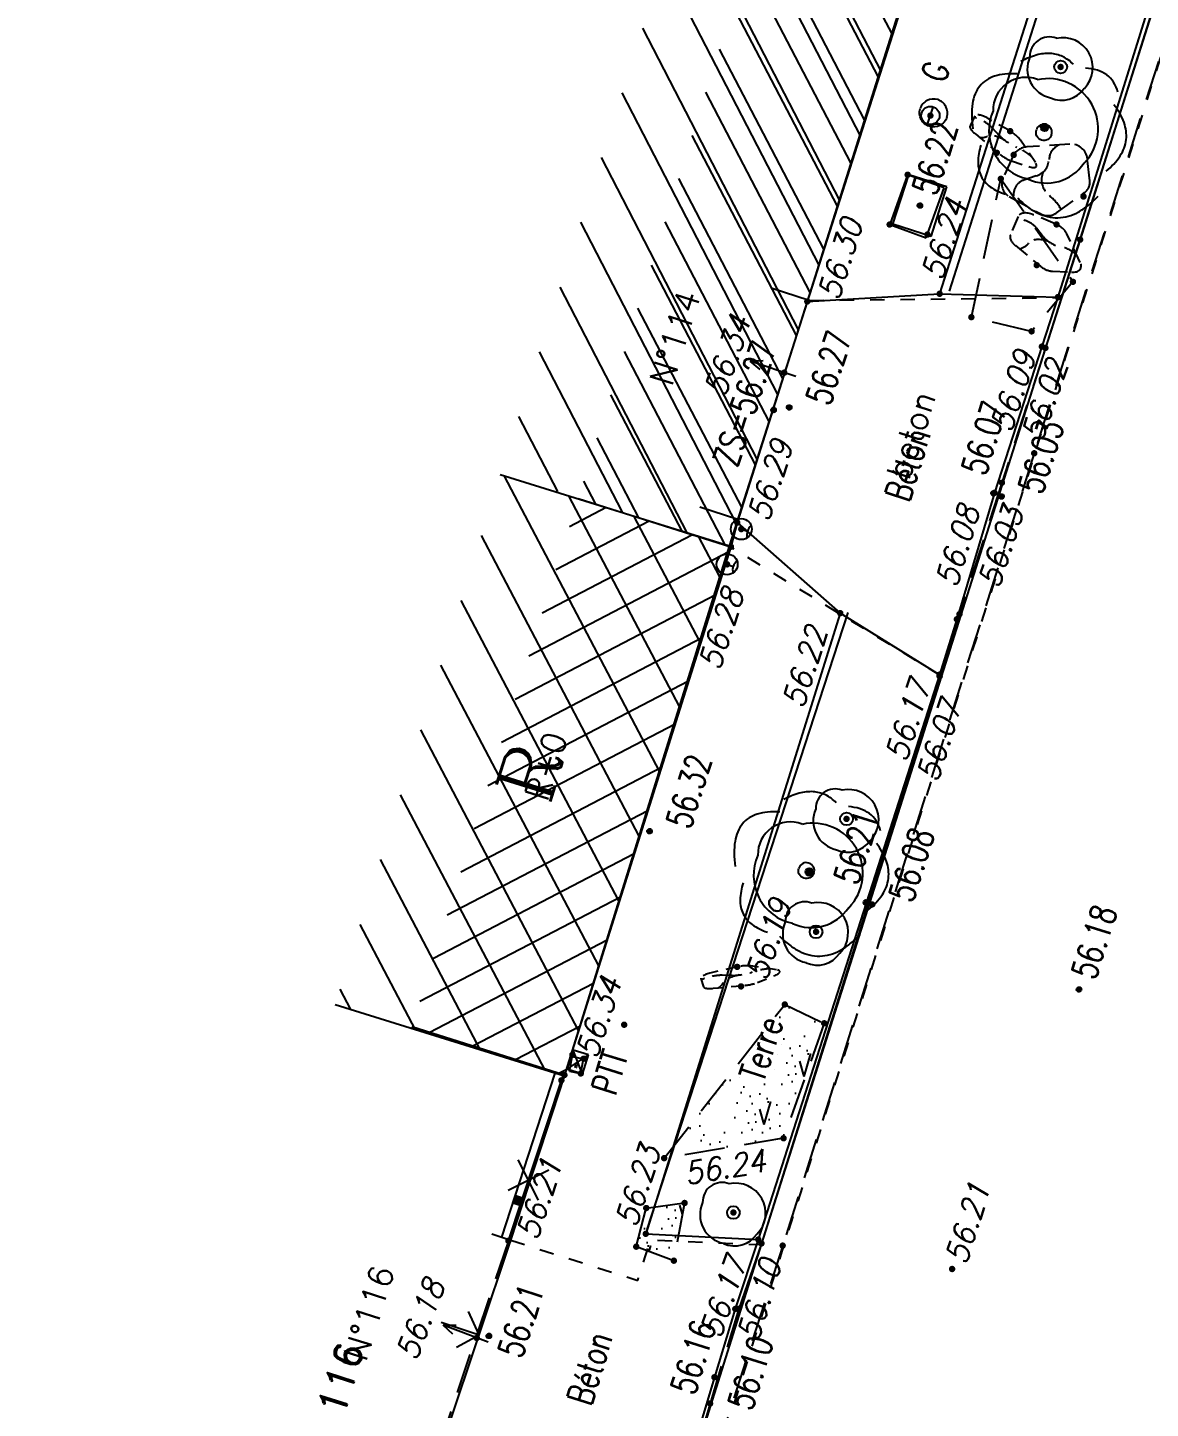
# Model space of a CAD drawing. Extents: x 661843 to 662062, y 6866352 to 6866909.
# Drawn here: x 661867.79 to 661881.83, y 6866430.06 to 6866447.31 of the extents above; entities that cross this region are included whole.
import ezdxf
from ezdxf.enums import TextEntityAlignment as Align

# ---------------------------------------------------------------- set-up
doc = ezdxf.new("R2010")
doc.units = 0
for name, pattern in [('CACHE', [0.375, 0.25, -0.125]), ('CONTINU', [0]), ('DISCONTINU', [0.75, 0.5, -0.25]), ('JSI_TCO', [1, 0.5, 0.5]), ('JSI_TCO2', [1, 0.5, 0.5]), ('JSI_TIC', [0.2, 0.08, 0.01, -0.1, 0.01])]:
    doc.linetypes.add(name, pattern=pattern)
doc.layers.get('0').update_dxf_attribs({"linetype": 'CONTINUOUS'})
for name, color, linetype in [('ALTI', 140, 'CONTINUOUS'), ('BATI', 6, 'CONTINUOUS'), ('BORDURE', 7, 'CONTINU'), ('GEO_ALTI-PIC', 7, 'CONTINUOUS'), ('GEO_ALTI-PIC_SEUILS', 1, 'CONTINUOUS'), ('GEO_ALTICOT', 7, 'CONTINUOUS'), ('GEO_ARBRES', 3, 'CONTINUOUS'), ('GEO_BATI_DUR', 44, 'CONTINUOUS'), ('GEO_BATI_HACHURE', 44, 'CONTINUOUS'), ('GEO_BATI_NUMERO', 7, 'CONTINUOUS'), ('GEO_BATI_SEUIL', 7, 'CONTINUOUS'), ('GEO_BATI_TEXTE', 7, 'CONTINUOUS'), ('GEO_BORDURE', 7, 'CONTINUOUS'), ('GEO_CHANGE_REVET', 252, 'DISCONTINU'), ('GEO_CHANGE_REVET_TEXTE', 252, 'CONTINUOUS'), ('GEO_CLOTURE', 7, 'CONTINUOUS'), ('GEO_CLOTURE_S', 7, 'CONTINUOUS'), ('GEO_DIVERS', 7, 'CONTINUOUS'), ('GEO_ENTREE', 7, 'DISCONTINU'), ('GEO_EP_S', 5, 'CONTINUOUS'), ('GEO_GDF_S', 30, 'CONTINUOUS'), ('GEO_HAIE_BORD', 3, 'DISCONTINU'), ('GEO_ROCHER', 252, 'CACHE'), ('GEO_TEL_S', 6, 'CONTINUOUS'), ('GEO_TROTTOIR_BAS', 7, 'CONTINUOUS'), ('GEO_TROTTOIR_BATEAU', 7, 'DISCONTINU'), ('GEO_TROTTOIR_HAUT', 252, 'CONTINUOUS'), ('HACHURE', 7, 'CONTINUOUS'), ('LIMITE', 7, 'CONTINUOUS'), ('OBJDIVERS', 104, 'CONTINUOUS'), ('OBJGAZ', 30, 'CONTINUOUS'), ('OBJTELECOM', 3, 'CONTINUOUS'), ('TEXTE', 7, 'CONTINUOUS'), ('VEGETATION', 3, 'CONTINUOUS'), ('VOIRIE', 7, 'CONTINUOUS')]:
    doc.layers.add(name, color=color, linetype=linetype)
doc.styles.add('5-2', font='romand.shx', dxfattribs={"height": 0.35})
doc.styles.add('7-2', font='romanc.shx', dxfattribs={"height": 0.7})
doc.styles.add('ROMANS', font='romans.shx', dxfattribs={"width": 0.95, "oblique": 13.5, "height": 5})
doc.styles.get("Standard").update_dxf_attribs({"font": 'romans.shx'})
pattern_1 = [(74.475889, (0, 0), (-0.5000000001, 1.80000000067), [0.3, -1.56815417]), (74.475889, (0.5, 0.6), (-0.5000000001, 1.80000000067), [0.3, -1.56815417]), (74.475889, (1, 1.2), (-0.5000000001, 1.80000000067), [0.3, -1.56815417]), (105.524111, (0, 0), (-1.00000000041, 5e-11), [0.2, -1.66815417]), (105.524111, (0.5, 0.6), (-1.00000000041, 5e-11), [0.2, -1.66815417]), (105.524111, (1, 1.2), (-1.00000000041, 5e-11), [0.2, -1.66815417]), (0, (0.0604, 0.0645), (0.5, 0.6), [0, -1]), (0, (0.19574, 0.1429), (0.5, 0.6), [0, -1]), (0, (0.1562, 0.2507), (0.5, 0.6), [0, -1]), (0, (0.3103, 0.2654), (0.5, 0.6), [0, -1]), (0, (0.21864, 0.5055), (0.5, 0.6), [0, -1]), (0, (0.0491, 0.28726), (0.5, 0.6), [0, -1]), (0, (0.0375, 0.3291), (0.5, 0.6), [0, -1]), (0, (0.0042, 0.5055), (0.5, 0.6), [0, -1]), (0, (-0.1041, 0.0351), (0.5, 0.6), [0, -1]), (0, (-0.1145, 0.1331), (0.5, 0.6), [0, -1]), (0, (-0.1957, 0.0253), (0.5, 0.6), [0, -1]), (0, (-0.21654, 0.1723), (0.5, 0.6), [0, -1]), (0, (-0.1499, 0.2654), (0.5, 0.6), [0, -1]), (0, (-0.177, 0.3585), (0.5, 0.6), [0, -1]), (0, (-0.2561, 0.4761), (0.5, 0.6), [0, -1]), (0, (-0.0541, 0.3878), (0.5, 0.6), [0, -1]), (0, (-0.3373, 0.2752), (0.5, 0.6), [0, -1]), (0, (-0.36646, 0.089), (0.5, 0.6), [0, -1]), (0, (-0.1498, -0.05796), (0.5, 0.6), [0, -1]), (0, (-0.0208, -0.09716), (0.5, 0.6), [0, -1]), (0, (-0.10826, -0.20494), (0.5, 0.6), [0, -1]), (0, (0.2103, -0.19514), (0.5, 0.6), [0, -1]), (0, (0.0729, -0.04326), (0.5, 0.6), [0, -1]), (0, (0.19574, -0.01386), (0.5, 0.6), [0, -1])]

# ---------------------------------------------------------------- blocks, each defined once
blk = doc.blocks.new('PTTOPO')
at = {"color": 0, "const_width": 0.04}
blk.add_lwpolyline([(0, 0.02, 1), (0, -0.02, 1)], format="xyb", close=True, dxfattribs=at)
at = {"color": 0}
blk.add_point((0, 0), dxfattribs=at)
at = {"layer": 'GEO_ALTICOT', "style": 'ROMANS', "oblique": 13.5, "width": 0.95}
blk.add_attdef('ALT', text='', height=0.28, dxfattribs=at).set_placement((0.1, -0.1), align=Align.TOP_LEFT)
blk = doc.blocks.new('P401')
blk.add_circle((0, 0), 0.1062)
for centre, radius, start, end in [((-0.054, 0.054), 0.4878, 83.66, 186.35), ((0.108, 0.2322), 0.3258, 357.14, 109.34), ((-0.0972, -0.054), 0.4464, 173.05, 254.63), ((0, -0.0378), 0.5004, 244.27, 30.44)]:
    blk.add_arc(centre, radius, start, end)
blk = doc.blocks.new('P402')
blk.add_circle((0, 0), 0.063)
for centre, radius, start, end in [((0.18, 0.387), 0.544, 357.14, 109.34), ((-0.09, 0.09), 0.814, 83.66, 186.35), ((0, -0.063), 0.833, 244.27, 30.44), ((-0.162, -0.09), 0.745, 173.05, 254.63)]:
    blk.add_arc(centre, radius, start, end)
blk = doc.blocks.new('P210')
at = {"layer": 'GEO_ROCHER', "linetype": 'CACHE'}
for p, q in [((0.525, 0.474), (0.088, 0.169)), ((0.968, 0.21), (0.804, 0.429)), ((0.818, -0.346), (0.987, 0.048)), ((0.001, -0.021), (0.031, -0.315)), ((0.371, -0.082), (0.266, -0.205)), ((0.215, -0.475), (0.649, -0.462))]:
    blk.add_line(p, q, dxfattribs=at)
for centre, radius, start, end in [((0.642, 0.308), 0.203, 36.7123, 124.9313), ((0.594, 0.275), 0.215, 144.1733, 206.9533), ((0.193, 0.071), 0.235, 319.4796, 26.9533), ((0.837, 0.112), 0.163, 336.8774, 36.7123), ((0.206, 0), 0.206, 124.9313, 185.91), ((0.667, 0.041), 0.252, 188.1633, 262.2943), ((0.209, -0.296), 0.179, 185.91, 271.7277), ((0.41, -0.328), 0.189, 139.4796, 230.284), ((0.559, -0.761), 0.557, 59.0334, 82.2943), ((0.643, -0.271), 0.191, 271.7277, 336.8774)]:
    blk.add_arc(centre, radius, start, end, dxfattribs=at)
blk = doc.blocks.new('P800')
blk.add_line((-0.148, 0), (0.148, 0))
blk.add_circle((0.002, 0), 0.152)
blk = doc.blocks.new('P350', base_point=(55.25, 52.5))
for p, q in [((56.249, 53.499), (55.25, 53.499)), ((55.25, 53.499), (55.25, 52.5)), ((56.249, 52.5), (56.249, 53.499)), ((55.25, 52.5), (56.249, 52.5))]:
    blk.add_line(p, q)
blk = doc.blocks.new('P013', base_point=(17.75, 45))
for p, q in [((17.709, 45.199), (17.75, 45.299)), ((17.75, 44.899), (17.75, 45.299)), ((17.75, 45.299), (17.789, 45.199))]:
    blk.add_line(p, q)
blk = doc.blocks.new('P051')
at = {"flags": 128}
blk.add_lwpolyline([(0, 0), (0, -0.081)], dxfattribs=at)
blk.add_circle((0, 0), 0.131)
blk.add_arc((0, -0.231), 0.15, 57.9336, 122.0664)
blk = doc.blocks.new('P014', base_point=(17.75, 43.5))
for p, q in [((17.709, 43.699), (17.75, 43.799)), ((17.75, 43.399), (17.75, 43.799)), ((17.75, 43.799), (17.789, 43.699))]:
    blk.add_line(p, q)
blk = doc.blocks.new('P389')
for p, q in [((0, 1), (1, 1)), ((0, 1), (0, 0)), ((1, 1), (1, 0)), ((0, 0), (1, 0))]:
    blk.add_line(p, q)
at = {"style": 'ROMANS', "oblique": 13.5, "width": 0.95}
blk.add_text('TEL', height=0.2, dxfattribs=at).set_placement((0.254, 0.413))
blk = doc.blocks.new('GEOCROIX')
at = {"color": 0, "linetype": 'BYBLOCK'}
for p, q in [((-0.5, 0.5), (0.5, -0.5)), ((-0.5, -0.5), (0.5, 0.5))]:
    blk.add_line(p, q, dxfattribs=at)
blk = doc.blocks.new('$B_200')
at = {"color": 0, "linetype": 'BYBLOCK', "flags": 128}
for points in [[(0, -0.5, -0.414214), (-0.5, 0, -0.414214), (0, 0.5)], [(0, -0.5, 0.414214), (0.5, 0, 0.414214), (0, 0.5)]]:
    blk.add_lwpolyline(points, format="xyb", dxfattribs=at)
blk = doc.blocks.new('$B_220')
at = {"color": 0, "linetype": 'BYBLOCK', "flags": 128}
for points in [[(0.2972, 0.2716, 0.039633), (0.2729, 0.3437, 0.053426), (0.2409, 0.4008, 0.147584), (0.1538, 0.4704, 0.071882), (0.0987, 0.4828, 0.058066), (0.0359, 0.4803, 0.043501), (-0.0346, 0.4629, 0.032041), (-0.1128, 0.4306)], [(-0.195, 0.3513, 0.077685), (-0.3026, 0.3364, 0.115926), (-0.3794, 0.2917, 0.119307), (-0.4255, 0.2171, 0.082378), (-0.4409, 0.1128)], [(0.4613, -0.0462, 0.087593), (0.487, 0.0333, 0.096392), (0.4819, 0.1128, 0.080457), (0.446, 0.1922, 0.056881), (0.3794, 0.2716)], [(-0.4409, 0.0334, 0.03619), (-0.4742, -0.0436, 0.046233), (-0.4922, -0.1156, 0.121403), (-0.4819, -0.2447, 0.119181), (-0.4102, -0.354, 0.044648), (-0.3512, -0.4012, 0.034835), (-0.2769, -0.4434)], [(0.3794, -0.3641, 0.076898), (0.4306, -0.3193, 0.090424), (0.4613, -0.2646, 0.083207), (0.4715, -0.2001, 0.062964), (0.4613, -0.1256)], [(-0.1128, -0.4434, 0.078382), (0.005, -0.498, 0.113914), (0.1127, -0.503, 0.115194), (0.21, -0.4583, 0.080222), (0.2972, -0.3641)]]:
    blk.add_lwpolyline(points, format="xyb", dxfattribs=at)
blk = doc.blocks.new('$B_030')
at = {"color": 0, "linetype": 'BYBLOCK', "flags": 128}
for points in [[(0, 0), (0, 1)], [(0, 1), (1, 1)], [(0, 1), (1, 0)], [(0, 0), (1, 1)], [(1, 0), (1, 1)], [(0, 0), (1, 0)]]:
    blk.add_lwpolyline(points, dxfattribs=at)
blk = doc.blocks.new('$B_001')
at = {"color": 0, "linetype": 'BYBLOCK', "flags": 128}
for points in [[(0, 0), (0, 1)], [(0, 1), (1, 1)], [(1, 0), (1, 1)], [(0, 0), (1, 0)]]:
    blk.add_lwpolyline(points, dxfattribs=at)
blk = doc.blocks.new('$B_028')
at = {"color": 0, "linetype": 'BYBLOCK', "flags": 128}
for points in [[(0, 0.5), (0, -0.5), (0.0938, -0.0625)], [(-0.5, -0.5), (-0.5, 0)], [(0.5, 0), (0.5, -0.5)], [(-0.0937, -0.0625), (0, -0.5)], [(-0.5, -0.5), (0.5, -0.5)]]:
    blk.add_lwpolyline(points, dxfattribs=at)
blk = doc.blocks.new('$B_170')
at = {"color": 0, "linetype": 'BYBLOCK', "flags": 128}
for points in [[(-0.5, 0), (-0.5, 1)], [(0.5, 0), (0.5, 1)]]:
    blk.add_lwpolyline(points, dxfattribs=at)
blk = doc.blocks.new('$B_210')
at = {"linetype": 'CONTINUOUS'}
blk.add_hatch(color=0, dxfattribs=at).paths.add_polyline_path([(0, -0.5, -1), (0, 0.5, -1)])
at = {"color": 0, "linetype": 'BYBLOCK', "flags": 128}
blk.add_lwpolyline([(0, -0.5, -1), (0, 0.5, -1)], format="xyb", close=True, dxfattribs=at)
blk = doc.blocks.new('GEOCARR1')
at = {"const_width": 1}
blk.add_lwpolyline([(0, 0), (0, 1)], dxfattribs=at)

msp = doc.modelspace()

# ---------------------------------------------------------------- hatches: boundary and pattern name
at = {"layer": 'GEO_BATI_HACHURE'}
h = msp.add_hatch(dxfattribs=at)
h.set_pattern_fill('_U', color=256, scale=0.4, angle=-62.4612, style=0, pattern_type=0)
h.set_pattern_definition([(297.538781792, (0, 0), (0.354679234497, 0.184939559362), [])])
h.paths.add_polyline_path([(661880.689, 6866453.903), (661877.539, 6866443.89), (661876.664, 6866441.126), (661876.584, 6866440.825), (661874.676, 6866441.427), (661878.781, 6866454.503)])
h = msp.add_hatch(dxfattribs=at)
h.set_pattern_fill('_U', color=256, scale=0.4, angle=207.507, style=0, pattern_type=0)
h.set_pattern_definition([(207.50697, (0, 0), (0.18474260568, -0.35478186206), [])])
h.paths.add_polyline_path([(661876.584, 6866440.825), (661874.503, 6866434.222), (661872.595, 6866434.823), (661874.676, 6866441.427)])
at = {"layer": 'GEO_HAIE_BORD'}
h = msp.add_hatch(dxfattribs=at)
h.set_pattern_fill('BROUSS', color=256, scale=0.2, style=0)
h.set_pattern_definition(pattern_1)
h.paths.add_polyline_path([(661877.75, 6866434.869), (661877.242, 6866433.432), (661875.75, 6866433.183), (661877.257, 6866435.104)])
h = msp.add_hatch(dxfattribs=at)
h.set_pattern_fill('BROUSS', color=256, scale=0.2, style=0)
h.set_pattern_definition(pattern_1)
h.paths.add_polyline_path([(661875.871, 6866431.902), (661875.401, 6866432.077), (661875.526, 6866432.56), (661876.005, 6866432.623)])
at = {"layer": 'HACHURE', "linetype": 'CONTINUOUS', "ltscale": 2}
h = msp.add_hatch(dxfattribs=at)
h.set_pattern_fill('_USER', color=256, scale=0.6, angle=117.2995, style=0, pattern_type=0)
h.set_pattern_definition([(117.29952, (661958.265, 6866695.073), (-0.5331726, -0.2751853), [])])
h.paths.add_polyline_path([(661876.565, 6866440.83), (661873.707, 6866441.742), (661878.917, 6866458.064), (661881.775, 6866457.152)])
h = msp.add_hatch(dxfattribs=at)
h.set_pattern_fill('_USER', color=256, scale=0.6, angle=117.6995, style=0, pattern_type=0)
h.set_pattern_definition([(117.69947, (661958.265, 6866695.073), (-0.5312388, -0.2789003), [])])
h.paths.add_polyline_path([(661874.503, 6866434.207), (661871.638, 6866435.1), (661873.701, 6866441.722), (661876.565, 6866440.83)])

# ---------------------------------------------------------------- linework, layer by layer
at = {"layer": 'BATI', "linetype": 'JSI_TCO2', "ltscale": 2, "elevation": 57.333, "flags": 128}
for points in [[(661876.565, 6866440.83), (661881.775, 6866457.152)], [(661876.565, 6866440.83), (661873.701, 6866441.722)], [(661874.503, 6866434.207), (661876.565, 6866440.83)], [(661874.503, 6866434.207), (661871.638, 6866435.1)]]:
    msp.add_lwpolyline(points, dxfattribs=at)
at = {"layer": 'BORDURE', "linetype": 'JSI_TCO', "ltscale": 2, "elevation": 57.333, "flags": 128}
msp.add_lwpolyline([(661873.284, 6866420.403), (661876.968, 6866432.104), (661884.421, 6866455.611), (661886.063, 6866460.763), (661891.968, 6866479.359), (661905.43, 6866521.805), (661911.016, 6866539.446), (661911.398, 6866540.649, 0.028949), (661911.49, 6866541.018, 0.022625), (661911.552, 6866541.445, 0.017901), (661911.582, 6866541.928, 0.01438), (661911.581, 6866542.468, 0.023859), (661911.543, 6866542.974, 0.026093), (661911.459, 6866543.452, 0.033463), (661911.298, 6866543.982, 0.035211), (661911.071, 6866544.473, 0.044825), (661910.434, 6866545.419, 0.031728), (661909.86, 6866546.04, 0.020083), (661909.5, 6866546.357, 0.025489), (661909.157, 6866546.608, 0.032621), (661908.83, 6866546.794, 0.041564), (661908.52, 6866546.914), (661890.814, 6866552.024)], format="xyb", dxfattribs=at)
for points in [[(661879.315, 6866444.021), (661883.225, 6866456.304)], [(661875.539, 6866432.291), (661878.051, 6866440.001)]]:
    msp.add_lwpolyline(points, dxfattribs=at)
at = {"layer": 'GEO_BATI_DUR'}
for p, q in [((661880.689, 6866453.903, 56.258), (661877.539, 6866443.89, 56.301)), ((661877.539, 6866443.89, 56.301), (661876.664, 6866441.126, 56.292)), ((661874.676, 6866441.427, 56.279), (661876.584, 6866440.825, 56.279)), ((661876.664, 6866441.126, 56.292), (661876.584, 6866440.825, 56.279)), ((661876.584, 6866440.825, 56.279), (661874.503, 6866434.222, 56.329)), ((661874.503, 6866434.222, 56.279), (661872.595, 6866434.823, 56.279))]:
    msp.add_line(p, q, dxfattribs=at)
at = {"layer": 'GEO_BORDURE'}
for points in [[(661882.045, 6866452.942, 56.141), (661879.193, 6866443.986, 56.203), (661880.671, 6866443.944, 56.158)], [(661877.539, 6866443.89, 56.301), (661879.193, 6866443.986, 56.203)], [(661876.664, 6866441.126, 56.292), (661877.951, 6866439.995, 56.218)], [(661879.19, 6866439.226, 56.172), (661877.951, 6866439.995, 56.218), (661875.52, 6866432.238, 56.231), (661876.926, 6866432.166, 56.239)]]:
    msp.add_polyline3d(points, dxfattribs=at)
at = {"layer": 'GEO_CHANGE_REVET'}
msp.add_polyline3d([(661883.738, 6866452.611, 55.974), (661880.375, 6866441.993, 56.038), (661877.231, 6866432.09, 56.127), (661874.073, 6866422.2, 56.186), (661870.208, 6866409.956, 56.255), (661866.912, 6866399.637, 56.304), (661863.488, 6866388.881, 56.379), (661861.438, 6866382.509, 56.439), (661861.016, 6866381.209, 56.452), (661860.246, 6866380.082, 56.464), (661859.189, 6866379.216, 56.477), (661858.022, 6866378.726, 56.461), (661856.773, 6866378.523, 56.444), (661855.51, 6866378.62, 56.428), (661849.1, 6866379.976, 56.366)], dxfattribs=at)
at = {"layer": 'GEO_CLOTURE'}
msp.add_polyline3d([(661873.803, 6866432.15, 56.206), (661874.465, 6866434.156, 56.332)], dxfattribs=at)
at = {"layer": 'GEO_ENTREE'}
msp.add_polyline3d([(661873.803, 6866432.15, 56.206), (661872.999, 6866429.77, 56.208)], dxfattribs=at)
at = {"layer": 'GEO_HAIE_BORD'}
for points in [[(661880.342, 6866443.517, 56.118), (661879.589, 6866443.694, 56.175), (661879.957, 6866445.423, 56.125), (661880.859, 6866444.136, 56.032), (661880.342, 6866443.517, 56.118)], [(661877.75, 6866434.869, 56.215), (661877.242, 6866433.432, 56.24), (661875.75, 6866433.183, 56.296), (661877.257, 6866435.104, 56.169), (661877.75, 6866434.869, 56.215)], [(661875.871, 6866431.902, 56.231), (661875.401, 6866432.077, 56.24), (661875.526, 6866432.56, 56.272), (661876.005, 6866432.623, 56.226), (661875.871, 6866431.902, 56.231)]]:
    msp.add_polyline3d(points, dxfattribs=at)
at = {"layer": 'GEO_TROTTOIR_BAS'}
for points in [[(661883.471, 6866452.684, 55.958), (661880.949, 6866444.663, 56.015), (661880.514, 6866443.309, 56.019)], [(661879.44, 6866439.981, 56.053), (661879.193, 6866439.204, 56.066), (661876.966, 6866432.118, 56.112), (661876.681, 6866431.3, 56.099)]]:
    msp.add_polyline3d(points, dxfattribs=at)
at = {"layer": 'GEO_TROTTOIR_BATEAU'}
for points in [[(661880.514, 6866443.309, 56.019), (661879.971, 6866441.625, 56.034), (661879.44, 6866439.981, 56.053)], [(661876.681, 6866431.3, 56.099), (661876.324, 6866430.117, 56.113), (661876.128, 6866429.46, 56.123)]]:
    msp.add_polyline3d(points, dxfattribs=at)
at = {"layer": 'GEO_TROTTOIR_HAUT'}
msp.add_polyline3d([(661883.409, 6866452.715, 56.111), (661880.671, 6866443.944, 56.158), (661880.47, 6866443.326, 56.092), (661879.879, 6866441.499, 56.082), (661879.408, 6866439.919, 56.094), (661879.19, 6866439.226, 56.172), (661876.926, 6866432.166, 56.239), (661876.639, 6866431.299, 56.166), (661876.378, 6866430.445, 56.164), (661876.084, 6866429.465, 56.164), (661875.688, 6866428.294, 56.251)], dxfattribs=at)
at = {"layer": 'LIMITE', "ltscale": 2, "elevation": 57.333, "flags": 128}
msp.add_lwpolyline([(661873.72, 6866432.194), (661874.388, 6866434.245)], dxfattribs=at)
at = {"layer": 'LIMITE', "linetype": 'CONTINUOUS', "ltscale": 2, "elevation": 57.333, "flags": 128}
msp.add_lwpolyline([(661873.834, 6866432.157), (661874.503, 6866434.207)], dxfattribs=at)
at = {"layer": 'VOIRIE', "linetype": 'JSI_TIC', "ltscale": 2, "elevation": 57.333, "flags": 128}
msp.add_lwpolyline([(661873.542, 6866420.322), (661877.226, 6866432.022), (661884.678, 6866455.529), (661886.321, 6866460.681), (661892.226, 6866479.277), (661905.688, 6866521.724), (661911.273, 6866539.365), (661911.655, 6866540.567, 0.028529), (661911.754, 6866540.958, 0.022609), (661911.819, 6866541.407, 0.018086), (661911.852, 6866541.913, 0.014656), (661911.851, 6866542.476, 0.023976), (661911.811, 6866543.009, 0.026092), (661911.721, 6866543.513, 0.033534), (661911.55, 6866544.079, 0.035162), (661911.308, 6866544.603, 0.044895), (661910.643, 6866545.59, 0.031859), (661910.046, 6866546.235, 0.020254), (661909.668, 6866546.568, 0.025386), (661909.305, 6866546.834, 0.03313), (661908.943, 6866547.04, 0.041214), (661908.595, 6866547.174), (661890.889, 6866552.284)], format="xyb", dxfattribs=at)
for points in [[(661877.564, 6866443.903), (661880.696, 6866443.939)], [(661879.218, 6866439.206), (661876.565, 6866440.83)], [(661873.834, 6866432.157), (661875.419, 6866431.656), (661875.58, 6866432.16), (661876.968, 6866432.104)]]:
    msp.add_lwpolyline(points, dxfattribs=at)

# ---------------------------------------------------------------- block references
at = {"layer": 'ALTI', "linetype": 'CONTINUOUS'}
for p, xscale, yscale, rotation in [((661878.946, 6866445.089, 57.333), 0.0599999997757578, 0.0599999997757578, 72.34506108917644), ((661877.313, 6866442.566, 57.333), 0.0600000000642169, 0.0600000000642169, 72.29952127973245), ((661879.867, 6866441.494, 57.333), 0.059999999585753, 0.059999999585753, 72.4105982289866), ((661879.966, 6866441.454, 57.333), 0.059999999585753, 0.059999999585753, 72.4105982289866), ((661875.567, 6866437.269, 57.333), 0.0600000001201432, 0.0600000001201432, 72.69946688167263), ((661878.272, 6866436.38, 57.333), 0.059999999585753, 0.059999999585753, 72.4105982289866), ((661878.348, 6866436.354, 57.333), 0.059999999585753, 0.059999999585753, 72.4105982289866), ((661880.935, 6866435.292, 57.333), 0.0599999999726991, 0.0599999999726991, 72.4105470329366), ((661873.559, 6866430.962, 57.333), 0.0600000000085197, 0.0600000000085197, 342.4466458899367)]:
    msp.add_blockref('$B_210', p, dxfattribs=dict(at, xscale=xscale, yscale=yscale, rotation=rotation))
at = {"layer": 'BATI', "linetype": 'CONTINUOUS'}
for name, xscale, yscale, rotation in [('$B_170', 2.879900000083132, 0.5000000000742785, 71.96294282383698), ('$B_210', 0.0600000003086032, 0.0600000003086032, 71.96294297504083)]:
    msp.add_blockref(name, (661877.118, 6866442.534, 57.333), dxfattribs=dict(at, xscale=xscale, yscale=yscale, rotation=rotation))
at = {"layer": 'GEO_ALTI-PIC'}
for p in [(661880.705, 6866446.821, 56.091), (661879.077, 6866446.213, 56.236), (661880.074, 6866446.019, 56.13), (661880.504, 6866446.065, 56.107), (661879.907, 6866445.749, 56.149), (661880.118, 6866445.722, 56.127), (661878.793, 6866445.474, 56.242), (661879.957, 6866445.423, 56.125), (661880.991, 6866445.202, 56.149), (661878.568, 6866444.852, 56.25), (661880.654, 6866444.853, 56.098), (661880.949, 6866444.663, 56.015), (661880.406, 6866444.344, 56.302), (661880.859, 6866444.136, 56.032), (661879.193, 6866443.986, 56.203), (661880.671, 6866443.944, 56.158), (661879.589, 6866443.694, 56.175), (661880.342, 6866443.517, 56.118), (661880.375, 6866441.993, 56.038), (661876.714, 6866441.045, 56.29), (661876.536, 6866440.605, 56.315), (661879.44, 6866439.981, 56.053), (661879.408, 6866439.919, 56.094), (661878.029, 6866437.423, 56.214), (661877.563, 6866436.76, 56.214), (661877.648, 6866436.012, 56.196), (661876.711, 6866435.33, 56.184), (661877.257, 6866435.104, 56.169), (661875.25, 6866434.851, 56.31), (661877.75, 6866434.869, 56.215), (661874.743, 6866434.426, 56.328), (661874.465, 6866434.156, 56.332), (661874.503, 6866434.222, 56.329), (661874.708, 6866434.242, 56.329), (661875.75, 6866433.183, 56.296), (661875.526, 6866432.56, 56.272), (661876.005, 6866432.623, 56.226), (661876.615, 6866432.504, 56.215), (661875.401, 6866432.077, 56.24), (661876.926, 6866432.166, 56.239), (661876.966, 6866432.118, 56.112), (661877.231, 6866432.09, 56.127), (661875.871, 6866431.902, 56.231), (661876.378, 6866430.445, 56.164), (661876.324, 6866430.117, 56.113)]:
    msp.add_blockref('PTTOPO', p, dxfattribs=at)
ref = msp.add_blockref('PTTOPO', (661879.04, 6866444.727, 56.239), dxfattribs=at)
ref.add_attrib('ALT', '56.24', dxfattribs={"layer": 'GEO_ALTICOT', "height": 0.28, "rotation": 72, "style": 'ROMANS', "oblique": 13.5, "width": 0.95}).set_placement((661878.956, 6866444.225, 56.239), align=Align.TOP_LEFT)
ref = msp.add_blockref('PTTOPO', (661877.539, 6866443.89, 56.301), dxfattribs=at)
ref.add_attrib('ALT', '56.30', dxfattribs={"layer": 'GEO_ALTICOT', "height": 0.28, "rotation": 72.5388, "style": 'ROMANS', "oblique": 13.5, "width": 0.95}).set_placement((661877.663, 6866443.973, 56.301), align=Align.TOP_LEFT)
ref = msp.add_blockref('PTTOPO', (661880.47, 6866443.326, 56.092), dxfattribs=at)
ref.add_attrib('ALT', '56.09', dxfattribs={"layer": 'GEO_ALTICOT', "height": 0.28, "rotation": 72.0887, "style": 'ROMANS', "oblique": 13.5, "width": 0.95}).set_placement((661879.82, 6866442.325, 56.092), align=Align.TOP_LEFT)
ref = msp.add_blockref('PTTOPO', (661880.514, 6866443.309, 56.019), dxfattribs=at)
ref.add_attrib('ALT', '56.02', dxfattribs={"layer": 'GEO_ALTICOT', "height": 0.28, "rotation": 71.4495, "style": 'ROMANS', "oblique": 13.5, "width": 0.95}).set_placement((661880.208, 6866442.218, 56.019), align=Align.TOP_LEFT)
ref = msp.add_blockref('PTTOPO', (661876.664, 6866441.126, 56.292), dxfattribs=at)
ref.add_attrib('ALT', '56.29', dxfattribs={"layer": 'GEO_ALTICOT', "height": 0.28, "rotation": 72.4226, "style": 'ROMANS', "oblique": 13.5, "width": 0.95}).set_placement((661876.788, 6866441.208, 56.292), align=Align.TOP_LEFT)
ref = msp.add_blockref('PTTOPO', (661879.879, 6866441.499, 56.082), dxfattribs=at)
ref.add_attrib('ALT', '56.08', dxfattribs={"layer": 'GEO_ALTICOT', "height": 0.28, "rotation": 73.393, "style": 'ROMANS', "oblique": 13.5, "width": 0.95}).set_placement((661879.137, 6866440.382, 56.082), align=Align.TOP_LEFT)
ref = msp.add_blockref('PTTOPO', (661879.971, 6866441.625, 56.034), dxfattribs=at)
ref.add_attrib('ALT', '56.03', dxfattribs={"layer": 'GEO_ALTICOT', "height": 0.28, "rotation": 72.1113, "style": 'ROMANS', "oblique": 13.5, "width": 0.95}).set_placement((661879.666, 6866440.377, 56.034), align=Align.TOP_LEFT)
ref = msp.add_blockref('PTTOPO', (661876.584, 6866440.825, 56.279), dxfattribs=at)
ref.add_attrib('ALT', '56.28', dxfattribs={"layer": 'GEO_ALTICOT', "height": 0.28, "rotation": 72.507, "style": 'ROMANS', "oblique": 13.5, "width": 0.95}).set_placement((661876.176, 6866439.35, 56.279), align=Align.TOP_LEFT)
ref = msp.add_blockref('PTTOPO', (661877.951, 6866439.995, 56.218), dxfattribs=at)
ref.add_attrib('ALT', '56.22', dxfattribs={"layer": 'GEO_ALTICOT', "height": 0.28, "rotation": 72.5963, "style": 'ROMANS', "oblique": 13.5, "width": 0.95}).set_placement((661877.22, 6866438.874, 56.218), align=Align.TOP_LEFT)
ref = msp.add_blockref('PTTOPO', (661879.19, 6866439.226, 56.172), dxfattribs=at)
ref.add_attrib('ALT', '56.17', dxfattribs={"layer": 'GEO_ALTICOT', "height": 0.28, "rotation": 72.3714, "style": 'ROMANS', "oblique": 13.5, "width": 0.95}).set_placement((661878.507, 6866438.207, 56.172), align=Align.TOP_LEFT)
ref = msp.add_blockref('PTTOPO', (661879.193, 6866439.204, 56.066), dxfattribs=at)
ref.add_attrib('ALT', '56.07', dxfattribs={"layer": 'GEO_ALTICOT', "height": 0.28, "rotation": 72.5518, "style": 'ROMANS', "oblique": 13.5, "width": 0.95}).set_placement((661878.898, 6866437.953, 56.066), align=Align.TOP_LEFT)
ref = msp.add_blockref('PTTOPO', (661876.662, 6866435.574, 56.193), dxfattribs=at)
ref.add_attrib('ALT', '56.19', dxfattribs={"layer": 'GEO_ALTICOT', "height": 0.28, "rotation": 72, "style": 'ROMANS', "oblique": 13.5, "width": 0.95}).set_placement((661876.762, 6866435.474, 56.193), align=Align.TOP_LEFT)
ref = msp.add_blockref('PTTOPO', (661874.603, 6866434.475, 56.34), dxfattribs=at)
ref.add_attrib('ALT', '56.34', dxfattribs={"layer": 'GEO_ALTICOT', "height": 0.28, "rotation": 72, "style": 'ROMANS', "oblique": 13.5, "width": 0.95}).set_placement((661874.641, 6866434.498, 56.34), align=Align.TOP_LEFT)
ref = msp.add_blockref('PTTOPO', (661877.242, 6866433.432, 56.24), dxfattribs=at)
ref.add_attrib('ALT', '56.24', dxfattribs={"layer": 'GEO_ALTICOT', "height": 0.28, "rotation": 9.4667, "style": 'ROMANS', "oblique": 13.5, "width": 0.95}).set_placement((661875.98, 6866433.127, 56.24), align=Align.TOP_LEFT)
ref = msp.add_blockref('PTTOPO', (661875.52, 6866432.238, 56.231), dxfattribs=at)
ref.add_attrib('ALT', '56.23', dxfattribs={"layer": 'GEO_ALTICOT', "height": 0.28, "rotation": 72.3612, "style": 'ROMANS', "oblique": 13.5, "width": 0.95}).set_placement((661875.133, 6866432.391, 56.231), align=Align.TOP_LEFT)
ref = msp.add_blockref('PTTOPO', (661873.803, 6866432.15, 56.206), dxfattribs=at)
ref.add_attrib('ALT', '56.21', dxfattribs={"layer": 'GEO_ALTICOT', "height": 0.28, "rotation": 71.7512, "style": 'ROMANS', "oblique": 13.5, "width": 0.95}).set_placement((661873.896, 6866432.232, 56.206), align=Align.TOP_LEFT)
ref = msp.add_blockref('PTTOPO', (661879.349, 6866431.798, 56.215), dxfattribs=at)
ref.add_attrib('ALT', '56.21', dxfattribs={"layer": 'GEO_ALTICOT', "height": 0.28, "rotation": 72.5539, "style": 'ROMANS', "oblique": 13.5, "width": 0.95}).set_placement((661879.255, 6866431.923, 56.215), align=Align.TOP_LEFT)
ref = msp.add_blockref('PTTOPO', (661876.639, 6866431.299, 56.166), dxfattribs=at)
ref.add_attrib('ALT', '56.17', dxfattribs={"layer": 'GEO_ALTICOT', "height": 0.28, "rotation": 70.7848, "style": 'ROMANS', "oblique": 13.5, "width": 0.95}).set_placement((661876.187, 6866431.008, 56.166), align=Align.TOP_LEFT)
ref = msp.add_blockref('PTTOPO', (661876.681, 6866431.3, 56.099), dxfattribs=at)
ref.add_attrib('ALT', '56.10', dxfattribs={"layer": 'GEO_ALTICOT', "height": 0.28, "rotation": 73.2517, "style": 'ROMANS', "oblique": 13.5, "width": 0.95}).set_placement((661876.657, 6866430.963, 56.099), align=Align.TOP_LEFT)
at = {"layer": 'GEO_ALTI-PIC_SEUILS'}
ref = msp.add_blockref('PTTOPO', (661877.251, 6866443.001, 56.335), dxfattribs=at)
ref.add_attrib('ALT', '56.34', dxfattribs={"layer": 'GEO_ALTICOT', "height": 0.28, "rotation": 71.1499, "style": 'ROMANS', "oblique": 13.5, "width": 0.95}).set_placement((661876.243, 6866442.772, 56.335), align=Align.TOP_LEFT)
ref = msp.add_blockref('PTTOPO', (661873.408, 6866430.936, 56.184), dxfattribs=at)
ref.add_attrib('ALT', '56.18', dxfattribs={"layer": 'GEO_ALTICOT', "height": 0.28, "rotation": 69.1109, "style": 'ROMANS', "oblique": 13.5, "width": 0.95}).set_placement((661872.39, 6866430.738, 56.184), align=Align.TOP_LEFT)
at = {"layer": 'GEO_ARBRES', "xscale": 0.7500000000838128, "yscale": 0.7500000000838128, "zscale": 0.7500000000838128, "rotation": 72.00000000322989}
for name, p in [('P401', (661880.705, 6866446.821, 56.091)), ('P402', (661880.504, 6866446.065, 56.107)), ('P401', (661878.029, 6866437.423, 56.214)), ('P402', (661877.563, 6866436.76, 56.214)), ('P401', (661877.648, 6866436.012, 56.196)), ('P401', (661876.615, 6866432.504, 56.215))]:
    msp.add_blockref(name, p, dxfattribs=at)
at = {"layer": 'GEO_BATI_SEUIL', "xscale": 1.49999999966897, "yscale": 1.49999999966897, "zscale": 1.49999999966897, "rotation": 71.14988079916888}
msp.add_blockref('P013', (661877.251, 6866443.001, 56.335), dxfattribs=at)
at = {"layer": 'GEO_CLOTURE_S', "xscale": 0.40000000005095, "yscale": 0.40000000005095, "zscale": 0.40000000005095, "rotation": 71.75117325053884}
msp.add_blockref('GEOCROIX', (661874.054, 6866432.91), dxfattribs=at)
at = {"layer": 'GEO_DIVERS', "xscale": 0.6611625291951717, "yscale": 0.4863747050985694, "rotation": 250.1042582413087}
msp.add_blockref('P350', (661878.793, 6866445.474, 56.242), dxfattribs=at)
at = {"layer": 'GEO_ENTREE', "xscale": 1.499999999712075, "yscale": 1.499999999712075, "zscale": 1.499999999712075, "rotation": 69.11090559265679}
msp.add_blockref('P014', (661873.408, 6866430.936, 56.184), dxfattribs=at)
at = {"layer": 'GEO_EP_S', "rotation": 72.00000001718455}
for p in [(661876.714, 6866441.045, 56.29), (661876.536, 6866440.605, 56.315)]:
    msp.add_blockref('P051', p, dxfattribs=at)
at = {"layer": 'GEO_GDF_S', "xscale": 0.7500000000838128, "yscale": 0.7500000000838128, "zscale": 0.7500000000838128, "rotation": 72.00000000322989}
msp.add_blockref('P800', (661879.077, 6866446.213, 56.236), dxfattribs=at)
at = {"layer": 'GEO_ROCHER'}
for p, xscale, rotation in [((661880.074, 6866446.019, 56.13), 0.3171249909217739, 238.3297655714678), ((661880.118, 6866445.722, 56.127), 1.015860167498102, 329.223894847384), ((661880.654, 6866444.853, 56.098), 0.5661170986940359, 244.0640997897708), ((661876.662, 6866435.574, 56.193), 0.248832152210141, 281.3099324740202)]:
    msp.add_blockref('P210', p, dxfattribs=dict(at, xscale=xscale, rotation=rotation))
at = {"layer": 'GEO_TEL_S', "xscale": 0.1868747708504473, "yscale": 0.1457424126565456, "rotation": 79.42366355098095}
msp.add_blockref('P389', (661874.708, 6866434.242, 56.329), dxfattribs=at)
at = {"layer": 'LIMITE', "ltscale": 2, "xscale": 0.1200000002476438, "yscale": 0.1200000002476438, "zscale": 0.1200000002476438, "rotation": 71.94432898807834}
msp.add_blockref('GEOCARR1', (661873.989, 6866432.632, 57.333), dxfattribs=at)
at = {"layer": 'LIMITE', "linetype": 'CONTINUOUS', "xscale": 2.494845602549593, "yscale": 0.5000000000742785, "rotation": 71.48635505198365}
msp.add_blockref('$B_028', (661873.201, 6866431.053, 57.333), dxfattribs=at)
at = {"layer": 'OBJDIVERS', "linetype": 'CONTINUOUS', "xscale": 0.6499743152142993, "yscale": 0.5000000000742785, "rotation": 72.34688927759002}
msp.add_blockref('$B_001', (661879.085, 6866444.704, 57.333), dxfattribs=at)
at = {"layer": 'OBJGAZ', "linetype": 'CONTINUOUS', "xscale": 0.3499999999958729, "yscale": 0.3499999999958729, "rotation": 72.29952122327084}
msp.add_blockref('$B_200', (661879.116, 6866446.246, 57.333), dxfattribs=at)
at = {"layer": 'OBJTELECOM', "linetype": 'CONTINUOUS', "xscale": 0.2499835591400927, "yscale": 0.1999999996568045, "rotation": 72.7077590406617}
msp.add_blockref('$B_030', (661874.728, 6866434.235, 57.333), dxfattribs=at)
at = {"layer": 'VEGETATION', "linetype": 'CONTINUOUS'}
for name, p, xscale, yscale, rotation in [('$B_220', (661880.497, 6866446.003, 57.333), 1.999999999829779, 1.999999999829779, 72.34506122344291), ('$B_200', (661880.497, 6866446.003, 57.333), 0.2000000000576009, 0.2000000000576009, 72.34506124424655), ('$B_220', (661877.527, 6866436.777, 57.333), 1.999999999818382, 1.999999999818382, 71.95477892150782), ('$B_200', (661877.527, 6866436.777, 57.333), 0.1999999997161843, 0.1999999997161843, 71.95477889671363)]:
    msp.add_blockref(name, p, dxfattribs=dict(at, xscale=xscale, yscale=yscale, rotation=rotation))

# ---------------------------------------------------------------- texts
at = {"layer": 'ALTI', "linetype": 'CONTINUOUS', "width": 0.75}
for s, rotation, p in [('56.22', 72.3451, (661878.994, 6866445.242, 57.333)), ('56.18', 72.4105, (661880.984, 6866435.445, 57.333))]:
    msp.add_text(s, height=0.32, rotation=rotation, dxfattribs=at).set_placement(p, align=Align.MIDDLE_LEFT)
for s, rotation, p in [('56.27', 72.2995, (661877.514, 6866442.669, 57.333)), ('56.03', 72.4106, (661880.167, 6866441.559, 57.333)), ('56.32', 72.6995, (661875.768, 6866437.375, 57.333)), ('56.08', 72.4106, (661878.549, 6866436.458, 57.333)), ('56.21', 72.0285, (661873.663, 6866430.761, 57.333)), ('56.10', 72.5231, (661876.538, 6866430.105, 57.333))]:
    msp.add_text(s, height=0.32, rotation=rotation, dxfattribs=at).set_placement(p, align=Align.TOP_LEFT)
for s, rotation, p in [('56.07', 72.4106, (661879.763, 6866441.695, 57.333)), ('56.21', 72.4106, (661878.167, 6866436.581, 57.333)), ('56.16', 72.5231, (661876.128, 6866430.206, 57.333))]:
    msp.add_text(s, height=0.32, rotation=rotation, dxfattribs=at).set_placement(p)
at = {"layer": 'BATI', "linetype": 'CONTINUOUS', "width": 0.75}
msp.add_text('ZS=56.27', height=0.32, rotation=71.9629, dxfattribs=at).set_placement((661876.605, 6866442.666, 57.333), align=Align.TOP_CENTER)
at = {"layer": 'BATI', "style": '7-2'}
msp.add_text('R', height=0.7, rotation=72.586, dxfattribs=at).set_placement((661874.306, 6866437.585, 57.333))
at = {"layer": 'GEO_BATI_NUMERO'}
for s, p in [('N°114', (661875.845, 6866442.815)), ('N°116', (661872.021, 6866430.628))]:
    msp.add_text(s, height=0.3, rotation=72.4921, dxfattribs=at).set_placement(p)
at = {"layer": 'GEO_BATI_TEXTE'}
msp.add_text('R+0', height=0.3, rotation=72.4921, dxfattribs=at).set_placement((661874.288, 6866437.627))
at = {"layer": 'GEO_CHANGE_REVET_TEXTE', "insert": (661878.522, 6866441.734), "char_height": 0.3, "width": 12.81717, "attachment_point": 1, "rotation": 72.1591}
msp.add_mtext('beton', dxfattribs=at)
at = {"layer": 'OBJGAZ', "linetype": 'CONTINUOUS', "width": 0.75}
msp.add_text('G', height=0.32, rotation=72.2995, dxfattribs=at).set_placement((661878.955, 6866446.708, 57.333), align=Align.TOP_LEFT)
at = {"layer": 'OBJTELECOM', "linetype": 'CONTINUOUS', "width": 0.75}
msp.add_text('PTT', height=0.32, rotation=72.6995, dxfattribs=at).set_placement((661874.918, 6866434.307, 57.333), align=Align.TOP_CENTER)
at = {"layer": 'TEXTE', "linetype": 'CONTINUOUS', "width": 0.75}
for s, rotation, p in [('Béton', 72.4106, (661878.794, 6866441.854, 57.333)), ('Terre', 71.9548, (661876.965, 6866434.55, 57.333)), ('Béton', 72.5231, (661874.819, 6866430.56, 57.333))]:
    msp.add_text(s, height=0.32, rotation=rotation, dxfattribs=at).set_placement(p, align=Align.MIDDLE_CENTER)
at = {"layer": 'TEXTE', "style": '5-2'}
msp.add_text('n° 116', height=0.35, rotation=72.4698, dxfattribs=at).set_placement((661871.52, 6866429.263, 57.333))

doc.saveas('drawing.dxf')
